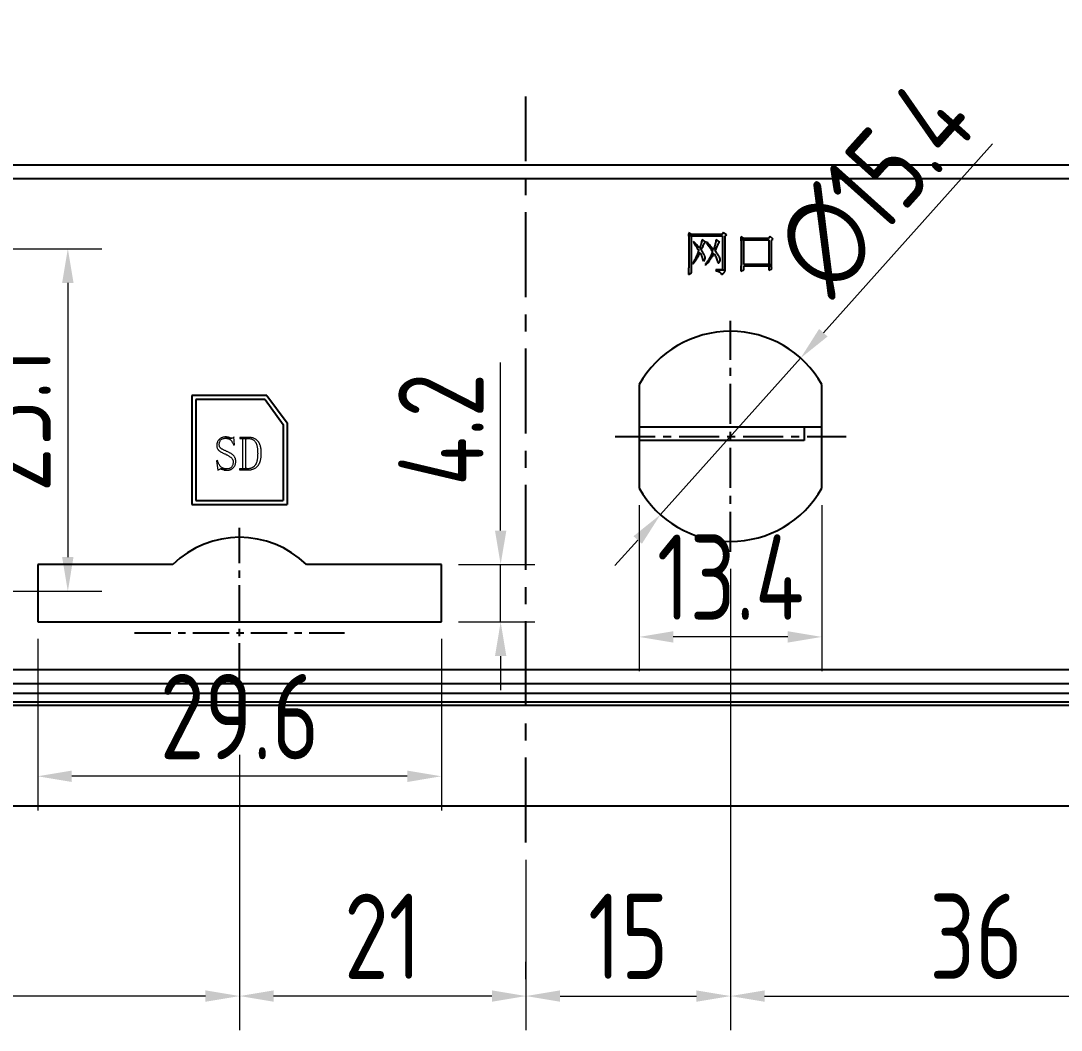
# Model space of a CAD drawing. Header units: millimetres. Extents: x 242 to 1026, y -183 to 372.
# Drawn here: x 576.3 to 652.6, y 21 to 94.9 of the extents above; entities that cross this region are included whole.
import ezdxf

# ---------------------------------------------------------------- set-up
doc = ezdxf.new("R2010")
doc.units = ezdxf.units.MM
doc.header["$LTSCALE"] = 30.734
doc.header["$PDMODE"] = 3
doc.header["$PDSIZE"] = 8
doc.linetypes.add('CENTER', pattern=[0.6, 0.375, -0.075, 0.075, -0.075])
doc.layers.get('0').update_dxf_attribs({"linetype": 'CONTINUOUS'})
doc.layers.get('Defpoints').update_dxf_attribs({"linetype": 'CONTINUOUS'})
doc.layers.add('02___PRT_ALL_AXES', color=7, linetype='CONTINUOUS')
doc.styles.add('China GB1', font='gbenor.shx', dxfattribs={"width": 0.9, "bigfont": 'gbcbig.shx'})
doc.dimstyles.new('A4S2.5', dxfattribs={"dimscale": 2.5, "dimtxt": 2.5, "dimasz": 1, "dimexe": 1, "dimexo": 0.5, "dimgap": 0.5, "dimtad": 1, "dimdec": 1, "dimzin": 9, "dimdsep": 46, "dimtxsty": 'China GB1', "dimcen": 0, "dimclrd": 4, "dimclre": 4, "dimclrt": 2, "dimadec": 3, "dimazin": 2, "dimtfac": 1, "dimtdec": 1, "dimtmove": 0, "dimatfit": 1, "dimfxl": 1, "dimlwd": 9, "dimlwe": 9, "dimarcsym": 0})

# ---------------------------------------------------------------- blocks, each defined once
blk = doc.blocks.new('*D13')
at = {"color": 4, "lineweight": 9, "transparency": 16777216}
for p, q in [((592.361, 41.135), (592.361, 20.969)), ((613.361, 33.463), (613.361, 20.969)), ((610.861, 23.469), (594.861, 23.469))]:
    blk.add_line(p, q, dxfattribs=at)
at = {"color": 4, "transparency": 16777216}
for points in [[(594.861, 23.885), (594.861, 23.052), (592.361, 23.469)], [(610.861, 23.885), (610.861, 23.052), (613.361, 23.469)]]:
    blk.add_solid(points, dxfattribs=at)
at = {"layer": 'Defpoints', "color": 0, "transparency": 16777216}
for p in [(592.361, 42.385), (613.361, 34.713), (592.361, 23.469)]:
    blk.add_point(p, dxfattribs=at)
at = {"color": 2, "transparency": 16777216, "insert": (602.861, 27.844), "char_height": 6.25, "attachment_point": 5, "style": 'China GB1'}
blk.add_mtext('21', dxfattribs=at)
blk = doc.blocks.new('*D14')
at = {"color": 4, "lineweight": 9, "transparency": 16777216}
for p, q in [((551.361, 57.785), (551.361, 20.969)), ((592.361, 41.135), (592.361, 20.969)), ((589.861, 23.469), (553.861, 23.469))]:
    blk.add_line(p, q, dxfattribs=at)
at = {"color": 4, "transparency": 16777216}
for points in [[(553.861, 23.885), (553.861, 23.052), (551.361, 23.469)], [(589.861, 23.885), (589.861, 23.052), (592.361, 23.469)]]:
    blk.add_solid(points, dxfattribs=at)
at = {"layer": 'Defpoints', "color": 0, "transparency": 16777216}
for p in [(551.361, 59.035), (592.361, 42.385), (551.361, 23.469)]:
    blk.add_point(p, dxfattribs=at)
at = {"color": 2, "transparency": 16777216, "insert": (571.861, 27.844), "char_height": 6.25, "attachment_point": 5, "style": 'China GB1'}
blk.add_mtext('41', dxfattribs=at)
blk = doc.blocks.new('*D16')
at = {"color": 4, "lineweight": 9, "transparency": 16777216}
for p, q in [((628.361, 54.765), (628.361, 20.969)), ((613.361, 24.719), (613.361, 25.969)), ((615.861, 23.469), (625.861, 23.469))]:
    blk.add_line(p, q, dxfattribs=at)
at = {"color": 4, "transparency": 16777216}
for points in [[(615.861, 23.885), (615.861, 23.052), (613.361, 23.469)], [(625.861, 23.885), (625.861, 23.052), (628.361, 23.469)]]:
    blk.add_solid(points, dxfattribs=at)
at = {"layer": 'Defpoints', "color": 0, "transparency": 16777216}
for p in [(628.361, 56.015), (613.361, 23.469), (628.361, 23.469)]:
    blk.add_point(p, dxfattribs=at)
at = {"color": 2, "transparency": 16777216, "insert": (620.861, 27.844), "char_height": 6.25, "attachment_point": 5, "style": 'China GB1'}
blk.add_mtext('15', dxfattribs=at)
blk = doc.blocks.new('*D17')
at = {"color": 4, "lineweight": 9, "transparency": 16777216}
for p, q in [((628.361, 54.765), (628.361, 20.969)), ((664.361, 49.735), (664.361, 20.969)), ((630.861, 23.469), (661.861, 23.469))]:
    blk.add_line(p, q, dxfattribs=at)
at = {"color": 4, "transparency": 16777216}
for points in [[(630.861, 23.885), (630.861, 23.052), (628.361, 23.469)], [(661.861, 23.885), (661.861, 23.052), (664.361, 23.469)]]:
    blk.add_solid(points, dxfattribs=at)
at = {"layer": 'Defpoints', "color": 0, "transparency": 16777216}
for p in [(628.361, 56.015), (664.361, 50.985), (664.361, 23.469)]:
    blk.add_point(p, dxfattribs=at)
at = {"color": 2, "transparency": 16777216, "insert": (646.361, 27.844), "char_height": 6.25, "attachment_point": 5, "style": 'China GB1'}
blk.add_mtext('36', dxfattribs=at)
blk = doc.blocks.new('*D23')
at = {"color": 4, "lineweight": 9, "transparency": 16777216}
for p, q in [((635.168, 72.081), (647.578, 85.927)), ((623.222, 58.751), (633.5, 70.219)), ((621.553, 56.889), (619.885, 55.027))]:
    blk.add_line(p, q, dxfattribs=at)
at = {"color": 4, "transparency": 16777216}
for points in [[(634.858, 72.359), (635.479, 71.803), (633.5, 70.219)], [(621.243, 57.167), (621.864, 56.611), (623.222, 58.751)]]:
    blk.add_solid(points, dxfattribs=at)
at = {"layer": 'Defpoints', "color": 0, "transparency": 16777216}
for p in [(633.5, 70.219), (623.222, 58.751)]:
    blk.add_point(p, dxfattribs=at)
at = {"color": 2, "transparency": 16777216, "insert": (638.949, 82.855), "char_height": 6.25, "attachment_point": 5, "rotation": 48.13298, "style": 'China GB1'}
blk.add_mtext('∅15.4', dxfattribs=at)
blk = doc.blocks.new('*D24')
at = {"color": 4, "lineweight": 9, "transparency": 16777216}
for p, q in [((621.661, 59.44), (621.661, 47.288)), ((635.061, 59.44), (635.061, 47.288)), ((632.561, 49.788), (624.161, 49.788))]:
    blk.add_line(p, q, dxfattribs=at)
at = {"color": 4, "transparency": 16777216}
for points in [[(624.161, 50.205), (624.161, 49.372), (621.661, 49.788)], [(632.561, 50.205), (632.561, 49.372), (635.061, 49.788)]]:
    blk.add_solid(points, dxfattribs=at)
at = {"layer": 'Defpoints', "color": 0, "transparency": 16777216}
for p in [(621.661, 60.69), (635.061, 60.69), (621.661, 49.788)]:
    blk.add_point(p, dxfattribs=at)
at = {"color": 2, "transparency": 16777216, "insert": (628.361, 54.163), "char_height": 6.25, "attachment_point": 5, "style": 'China GB1'}
blk.add_mtext('13.4', dxfattribs=at)
blk = doc.blocks.new('*D25')
at = {"color": 4, "lineweight": 9, "transparency": 16777216}
for p, q in [((611.505, 57.585), (611.505, 69.898)), ((608.411, 55.085), (614.005, 55.085)), ((611.505, 50.885), (611.505, 55.085)), ((608.411, 50.885), (614.005, 50.885)), ((611.505, 48.385), (611.505, 45.885))]:
    blk.add_line(p, q, dxfattribs=at)
at = {"color": 4, "transparency": 16777216}
for points in [[(611.089, 57.585), (611.922, 57.585), (611.505, 55.085)], [(611.089, 48.385), (611.922, 48.385), (611.505, 50.885)]]:
    blk.add_solid(points, dxfattribs=at)
at = {"layer": 'Defpoints', "color": 0, "transparency": 16777216}
for p in [(607.161, 55.085), (611.505, 55.085), (607.161, 50.885)]:
    blk.add_point(p, dxfattribs=at)
at = {"color": 2, "transparency": 16777216, "insert": (607.13, 64.991), "char_height": 6.25, "attachment_point": 5, "rotation": 90, "style": 'China GB1'}
blk.add_mtext('4.2', dxfattribs=at)
blk = doc.blocks.new('*D26')
at = {"color": 4, "lineweight": 9, "transparency": 16777216}
for p, q in [((577.561, 49.635), (577.561, 37.074)), ((607.161, 49.635), (607.161, 37.074)), ((604.661, 39.574), (580.061, 39.574))]:
    blk.add_line(p, q, dxfattribs=at)
at = {"color": 4, "transparency": 16777216}
for points in [[(580.061, 39.991), (580.061, 39.157), (577.561, 39.574)], [(604.661, 39.991), (604.661, 39.157), (607.161, 39.574)]]:
    blk.add_solid(points, dxfattribs=at)
at = {"layer": 'Defpoints', "color": 0, "transparency": 16777216}
for p in [(577.561, 50.885), (607.161, 50.885), (577.561, 39.574)]:
    blk.add_point(p, dxfattribs=at)
at = {"color": 2, "transparency": 16777216, "insert": (592.361, 43.949), "char_height": 6.25, "attachment_point": 5, "style": 'China GB1'}
blk.add_mtext('29.6', dxfattribs=at)
blk = doc.blocks.new('*D28')
at = {"color": 4, "lineweight": 9, "transparency": 16777216}
for p, q in [((564.811, 78.235), (582.268, 78.235)), ((579.768, 75.735), (579.768, 55.635)), ((563.962, 53.135), (582.268, 53.135))]:
    blk.add_line(p, q, dxfattribs=at)
at = {"color": 4, "transparency": 16777216}
for points in [[(579.351, 75.735), (580.184, 75.735), (579.768, 78.235)], [(579.351, 55.635), (580.184, 55.635), (579.768, 53.135)]]:
    blk.add_solid(points, dxfattribs=at)
at = {"layer": 'Defpoints', "color": 0, "transparency": 16777216}
for p in [(563.561, 78.235), (562.712, 53.135), (579.768, 53.135)]:
    blk.add_point(p, dxfattribs=at)
at = {"color": 2, "transparency": 16777216, "insert": (575.393, 65.685), "char_height": 6.25, "attachment_point": 5, "rotation": 90, "style": 'China GB1'}
blk.add_mtext('25.1', dxfattribs=at)

msp = doc.modelspace()

# ---------------------------------------------------------------- linework, layer by layer
at = {"color": 1, "linetype": 'CENTER', "ltscale": 0.541744}
msp.add_line((613.361, 34.713), (613.361, 89.401), dxfattribs=at)
at = {"color": 7, "linetype": 'Continuous'}
for p, q in [((493.368, 84.385), (733.354, 84.385)), ((493.368, 83.385), (733.354, 83.385)), ((625.493, 79.268), (625.283, 79.407)), ((627.851, 79.421), (627.753, 79.268)), ((628.088, 79.254), (627.851, 79.421)), ((625.286, 79.332), (625.287, 79.31)), ((625.287, 79.31), (625.288, 79.287)), ((625.288, 79.287), (625.288, 79.262)), ((625.288, 79.262), (625.493, 79.268)), ((625.288, 79.262), (625.289, 79.236)), ((625.289, 79.236), (625.29, 79.208)), ((625.29, 79.208), (625.292, 79.047)), ((625.29, 79.208), (627.781, 79.184)), ((625.292, 79.047), (625.293, 79.01)), ((625.293, 79.01), (625.294, 78.932)), ((625.294, 78.932), (625.294, 78.848)), ((625.294, 78.848), (625.295, 78.803)), ((625.295, 78.803), (625.297, 78.506)), ((627.753, 79.268), (625.493, 79.268)), ((625.493, 76.461), (625.493, 79.184)), ((625.493, 79.184), (627.781, 79.184)), ((625.674, 78.737), (625.632, 78.709)), ((625.632, 78.709), (625.651, 78.684)), ((625.651, 78.684), (625.676, 78.651)), ((625.705, 78.706), (625.674, 78.737)), ((625.676, 78.651), (625.7, 78.618)), ((625.7, 78.618), (625.724, 78.584)), ((625.764, 78.645), (625.705, 78.706)), ((625.724, 78.584), (625.771, 78.517)), ((625.822, 78.585), (625.764, 78.645)), ((625.85, 78.555), (625.822, 78.585)), ((626.204, 78.607), (626.181, 78.53)), ((626.214, 78.647), (626.204, 78.607)), ((626.225, 78.687), (626.214, 78.647)), ((626.235, 78.728), (626.225, 78.687)), ((626.254, 78.81), (626.235, 78.728)), ((626.263, 78.852), (626.254, 78.81)), ((626.272, 78.895), (626.263, 78.852)), ((626.539, 78.723), (626.274, 78.905)), ((626.402, 78.552), (626.442, 78.639)), ((626.442, 78.639), (626.539, 78.723)), ((626.637, 78.709), (626.595, 78.681)), ((626.595, 78.681), (626.61, 78.661)), ((626.61, 78.661), (626.633, 78.631)), ((626.633, 78.631), (626.678, 78.57)), ((626.699, 78.643), (626.637, 78.709)), ((626.759, 78.579), (626.699, 78.643)), ((626.817, 78.516), (626.759, 78.579)), ((627.247, 78.606), (627.237, 78.567)), ((627.256, 78.645), (627.247, 78.606)), ((627.265, 78.684), (627.256, 78.645)), ((627.274, 78.723), (627.265, 78.684)), ((627.282, 78.762), (627.274, 78.723)), ((627.289, 78.8), (627.282, 78.762)), ((627.296, 78.839), (627.289, 78.8)), ((627.303, 78.878), (627.296, 78.839)), ((627.307, 78.905), (627.303, 78.878)), ((627.572, 78.723), (627.307, 78.905)), ((627.444, 78.539), (627.467, 78.582)), ((627.467, 78.582), (627.489, 78.621)), ((627.489, 78.621), (627.511, 78.654)), ((627.511, 78.654), (627.532, 78.682)), ((627.532, 78.682), (627.552, 78.705)), ((627.552, 78.705), (627.572, 78.723)), ((627.781, 79.184), (627.781, 76.866)), ((627.977, 79.156), (628.088, 79.254)), ((627.977, 76.712), (627.977, 79.156)), ((629.345, 78.974), (629.121, 79.114)), ((629.122, 79.097), (629.123, 79.072)), ((629.123, 79.072), (629.126, 78.961)), ((629.126, 78.961), (629.345, 78.974)), ((629.126, 78.961), (629.128, 78.899)), ((629.128, 78.899), (629.129, 78.832)), ((629.128, 78.899), (631.173, 78.891)), ((629.129, 78.832), (629.13, 78.797)), ((629.13, 78.797), (629.132, 78.604)), ((629.132, 78.604), (629.133, 78.562)), ((629.331, 77.075), (629.331, 78.891)), ((629.331, 78.891), (631.173, 78.891)), ((631.145, 78.974), (629.345, 78.974)), ((631.257, 79.128), (631.145, 78.974)), ((631.173, 78.891), (631.173, 77.075)), ((631.48, 78.933), (631.257, 79.128)), ((631.368, 78.849), (631.48, 78.933)), ((631.368, 77.381), (631.368, 78.849)), ((625.297, 78.506), (625.297, 78.451)), ((625.297, 78.451), (625.297, 78.394)), ((625.297, 78.394), (625.297, 78.337)), ((625.297, 78.337), (625.297, 78.277)), ((625.297, 78.277), (625.297, 78.025)), ((625.297, 78.025), (625.297, 77.999)), ((625.297, 77.999), (625.297, 77.737)), ((625.771, 78.517), (625.817, 78.45)), ((625.817, 78.45), (625.839, 78.416)), ((625.839, 78.416), (625.861, 78.382)), ((625.878, 78.524), (625.85, 78.555)), ((625.861, 78.382), (625.882, 78.349)), ((625.905, 78.495), (625.878, 78.524)), ((625.882, 78.349), (625.903, 78.315)), ((625.916, 77.822), (625.9, 77.783)), ((625.903, 78.315), (625.924, 78.28)), ((625.932, 78.465), (625.905, 78.495)), ((625.931, 77.862), (625.916, 77.822)), ((625.924, 78.28), (625.965, 78.212)), ((625.963, 77.944), (625.931, 77.862)), ((625.958, 78.435), (625.932, 78.465)), ((625.984, 78.406), (625.958, 78.435)), ((625.978, 77.985), (625.963, 77.944)), ((625.963, 77.944), (626.135, 77.941)), ((625.965, 78.212), (625.985, 78.178)), ((626.023, 78.109), (625.978, 77.985)), ((626.009, 78.376), (625.984, 78.406)), ((625.985, 78.178), (626.023, 78.109)), ((626.059, 78.318), (626.009, 78.376)), ((626.083, 78.289), (626.059, 78.318)), ((626.061, 77.793), (626.08, 77.829)), ((626.08, 77.829), (626.099, 77.866)), ((626.106, 78.311), (626.093, 78.276)), ((626.093, 78.276), (626.261, 78.252)), ((626.099, 77.866), (626.117, 77.904)), ((626.12, 78.346), (626.106, 78.311)), ((626.117, 77.904), (626.135, 77.941)), ((626.132, 78.382), (626.12, 78.346)), ((626.145, 78.418), (626.132, 78.382)), ((626.135, 77.941), (626.145, 77.921)), ((626.158, 78.455), (626.145, 78.418)), ((626.145, 77.921), (626.163, 77.885)), ((626.17, 78.492), (626.158, 78.455)), ((626.163, 77.885), (626.181, 77.848)), ((626.181, 78.53), (626.17, 78.492)), ((626.181, 77.848), (626.198, 77.811)), ((626.204, 78.137), (626.23, 78.188)), ((626.268, 78.045), (626.204, 78.137)), ((626.23, 78.188), (626.245, 78.22)), ((626.245, 78.22), (626.261, 78.252)), ((626.261, 78.252), (626.31, 78.356)), ((626.323, 77.963), (626.268, 78.045)), ((626.31, 78.356), (626.346, 78.431)), ((626.348, 77.926), (626.323, 77.963)), ((626.346, 78.431), (626.364, 78.47)), ((626.37, 77.891), (626.348, 77.926)), ((626.364, 78.47), (626.383, 78.511)), ((626.39, 77.859), (626.37, 77.891)), ((626.383, 78.511), (626.402, 78.552)), ((626.408, 77.829), (626.39, 77.859)), ((626.424, 77.802), (626.408, 77.829)), ((626.678, 78.57), (626.724, 78.507)), ((626.724, 78.507), (626.747, 78.475)), ((626.747, 78.475), (626.792, 78.409)), ((626.792, 78.409), (626.837, 78.343)), ((626.873, 78.454), (626.817, 78.516)), ((626.837, 78.343), (626.883, 78.275)), ((626.927, 78.394), (626.873, 78.454)), ((626.883, 78.275), (626.928, 78.205)), ((626.953, 78.365), (626.927, 78.394)), ((626.928, 78.205), (626.951, 78.17)), ((626.967, 77.842), (626.933, 77.768)), ((626.951, 78.17), (627.111, 78.179)), ((626.951, 78.17), (626.996, 78.098)), ((627.003, 78.307), (626.953, 78.365)), ((626.983, 77.879), (626.967, 77.842)), ((626.999, 77.917), (626.983, 77.879)), ((626.983, 77.879), (627.153, 77.871)), ((626.996, 78.098), (627.019, 78.062)), ((627.014, 77.955), (626.999, 77.917)), ((627.051, 78.251), (627.003, 78.307)), ((627.042, 78.025), (627.014, 77.955)), ((627.019, 78.062), (627.042, 78.025)), ((627.098, 78.196), (627.051, 78.251)), ((627.111, 78.179), (627.098, 78.196)), ((627.11, 77.792), (627.131, 77.831)), ((627.141, 78.256), (627.111, 78.179)), ((627.131, 77.831), (627.153, 77.871)), ((627.154, 78.295), (627.141, 78.256)), ((627.168, 78.334), (627.154, 78.295)), ((627.162, 77.857), (627.184, 77.82)), ((627.18, 78.373), (627.168, 78.334)), ((627.193, 78.412), (627.18, 78.373)), ((627.184, 77.82), (627.205, 77.782)), ((627.204, 78.451), (627.193, 78.412)), ((627.216, 78.489), (627.204, 78.451)), ((627.227, 78.528), (627.216, 78.489)), ((627.237, 78.567), (627.227, 78.528)), ((627.237, 78.053), (627.28, 78.158)), ((627.274, 78.008), (627.237, 78.053)), ((627.341, 77.924), (627.274, 78.008)), ((627.28, 78.158), (627.297, 78.197)), ((627.297, 78.197), (627.312, 78.235)), ((627.312, 78.235), (627.328, 78.273)), ((627.328, 78.273), (627.359, 78.346)), ((627.4, 77.848), (627.341, 77.924)), ((627.359, 78.346), (627.404, 78.452)), ((627.426, 77.814), (627.4, 77.848)), ((627.404, 78.452), (627.419, 78.486)), ((627.421, 78.491), (627.444, 78.539)), ((629.133, 78.562), (629.133, 78.519)), ((629.133, 78.519), (629.134, 78.429)), ((629.134, 78.429), (629.135, 78.237)), ((629.135, 78.237), (629.135, 78.185)), ((629.135, 78.185), (629.135, 78.133)), ((629.135, 78.133), (629.135, 78.08)), ((629.135, 78.08), (629.135, 77.769)), ((625.294, 77.051), (625.293, 77.011)), ((625.296, 77.444), (625.294, 77.051)), ((625.297, 77.539), (625.296, 77.491)), ((625.296, 77.491), (625.296, 77.444)), ((625.297, 77.737), (625.297, 77.686)), ((625.297, 77.686), (625.297, 77.636)), ((625.297, 77.636), (625.297, 77.587)), ((625.297, 77.587), (625.297, 77.539)), ((625.609, 77.189), (625.59, 77.159)), ((625.59, 77.159), (625.632, 77.131)), ((625.627, 77.22), (625.609, 77.189)), ((625.645, 77.252), (625.627, 77.22)), ((625.632, 77.131), (625.65, 77.153)), ((625.68, 77.316), (625.645, 77.252)), ((625.65, 77.153), (625.674, 77.184)), ((625.674, 77.184), (625.698, 77.215)), ((625.698, 77.349), (625.68, 77.316)), ((625.733, 77.416), (625.698, 77.349)), ((625.698, 77.215), (625.722, 77.247)), ((625.722, 77.247), (625.745, 77.278)), ((625.75, 77.451), (625.733, 77.416)), ((625.745, 77.278), (625.768, 77.311)), ((625.767, 77.486), (625.75, 77.451)), ((625.784, 77.521), (625.767, 77.486)), ((625.768, 77.311), (625.791, 77.343)), ((625.818, 77.593), (625.784, 77.521)), ((625.791, 77.343), (625.814, 77.376)), ((625.814, 77.376), (625.836, 77.409)), ((625.834, 77.63), (625.818, 77.593)), ((625.851, 77.668), (625.834, 77.63)), ((625.836, 77.409), (625.858, 77.442)), ((625.867, 77.706), (625.851, 77.668)), ((625.858, 77.442), (625.88, 77.476)), ((625.883, 77.744), (625.867, 77.706)), ((625.88, 77.476), (625.901, 77.51)), ((625.9, 77.783), (625.883, 77.744)), ((625.901, 77.51), (625.922, 77.544)), ((625.922, 77.544), (625.943, 77.579)), ((625.943, 77.579), (625.964, 77.614)), ((625.964, 77.614), (625.984, 77.649)), ((625.984, 77.649), (626.004, 77.684)), ((626.004, 77.684), (626.023, 77.72)), ((626.023, 77.72), (626.043, 77.756)), ((626.043, 77.756), (626.061, 77.793)), ((626.198, 77.811), (626.214, 77.774)), ((626.214, 77.774), (626.229, 77.737)), ((626.229, 77.737), (626.243, 77.699)), ((626.243, 77.699), (626.257, 77.661)), ((626.257, 77.661), (626.269, 77.623)), ((626.269, 77.623), (626.281, 77.585)), ((626.281, 77.585), (626.292, 77.547)), ((626.292, 77.547), (626.302, 77.508)), ((626.302, 77.508), (626.308, 77.471)), ((626.308, 77.471), (626.32, 77.419)), ((626.32, 77.419), (626.334, 77.379)), ((626.334, 77.379), (626.349, 77.35)), ((626.349, 77.35), (626.367, 77.332)), ((626.403, 77.335), (626.442, 77.368)), ((626.438, 77.778), (626.424, 77.802)), ((626.45, 77.756), (626.438, 77.778)), ((626.447, 77.372), (626.464, 77.394)), ((626.473, 77.707), (626.456, 77.746)), ((626.464, 77.394), (626.478, 77.426)), ((626.486, 77.668), (626.473, 77.707)), ((626.478, 77.426), (626.489, 77.469)), ((626.495, 77.63), (626.486, 77.668)), ((626.489, 77.469), (626.497, 77.522)), ((626.499, 77.591), (626.495, 77.63)), ((626.497, 77.522), (626.5, 77.553)), ((626.5, 77.553), (626.499, 77.591)), ((626.536, 77.12), (626.511, 77.089)), ((626.511, 77.089), (626.539, 77.047)), ((626.561, 77.152), (626.536, 77.12)), ((626.539, 77.047), (626.557, 77.063)), ((626.557, 77.063), (626.583, 77.088)), ((626.585, 77.184), (626.561, 77.152)), ((626.583, 77.088), (626.608, 77.114)), ((626.608, 77.216), (626.585, 77.184)), ((626.631, 77.249), (626.608, 77.216)), ((626.608, 77.114), (626.634, 77.139)), ((626.654, 77.281), (626.631, 77.249)), ((626.634, 77.139), (626.659, 77.166)), ((626.677, 77.315), (626.654, 77.281)), ((626.659, 77.166), (626.684, 77.193)), ((626.699, 77.348), (626.677, 77.315)), ((626.684, 77.193), (626.71, 77.221)), ((626.72, 77.381), (626.699, 77.348)), ((626.71, 77.221), (626.734, 77.25)), ((626.742, 77.415), (626.72, 77.381)), ((626.734, 77.25), (626.759, 77.279)), ((626.763, 77.449), (626.742, 77.415)), ((626.759, 77.279), (626.784, 77.308)), ((626.803, 77.518), (626.763, 77.449)), ((626.784, 77.308), (626.808, 77.339)), ((626.823, 77.553), (626.803, 77.518)), ((626.808, 77.339), (626.832, 77.37)), ((626.842, 77.588), (626.823, 77.553)), ((626.832, 77.37), (626.856, 77.402)), ((626.861, 77.624), (626.842, 77.588)), ((626.856, 77.402), (626.88, 77.434)), ((626.88, 77.659), (626.861, 77.624)), ((626.898, 77.695), (626.88, 77.659)), ((626.88, 77.434), (626.904, 77.467)), ((626.916, 77.731), (626.898, 77.695)), ((626.904, 77.467), (626.927, 77.501)), ((626.933, 77.768), (626.916, 77.731)), ((626.927, 77.501), (626.951, 77.535)), ((626.951, 77.535), (626.974, 77.569)), ((626.974, 77.569), (626.997, 77.605)), ((626.997, 77.605), (627.02, 77.641)), ((627.02, 77.641), (627.043, 77.678)), ((627.043, 77.678), (627.087, 77.753)), ((627.087, 77.753), (627.11, 77.792)), ((627.205, 77.782), (627.225, 77.745)), ((627.225, 77.745), (627.245, 77.708)), ((627.245, 77.708), (627.263, 77.671)), ((627.263, 77.671), (627.281, 77.635)), ((627.281, 77.635), (627.297, 77.598)), ((627.297, 77.598), (627.313, 77.562)), ((627.313, 77.562), (627.327, 77.526)), ((627.327, 77.526), (627.341, 77.49)), ((627.341, 77.49), (627.354, 77.454)), ((627.354, 77.454), (627.366, 77.418)), ((627.366, 77.418), (627.377, 77.383)), ((627.379, 77.374), (627.397, 77.317)), ((627.397, 77.317), (627.415, 77.27)), ((627.415, 77.27), (627.434, 77.234)), ((627.45, 77.781), (627.426, 77.814)), ((627.434, 77.234), (627.452, 77.208)), ((627.473, 77.75), (627.45, 77.781)), ((627.452, 77.208), (627.47, 77.192)), ((627.493, 77.721), (627.473, 77.75)), ((627.489, 77.187), (627.51, 77.201)), ((627.512, 77.695), (627.493, 77.721)), ((627.51, 77.201), (627.544, 77.243)), ((627.528, 77.67), (627.512, 77.695)), ((627.542, 77.648), (627.528, 77.67)), ((627.554, 77.627), (627.542, 77.648)), ((627.544, 77.243), (627.561, 77.264)), ((627.575, 77.575), (627.558, 77.62)), ((627.561, 77.264), (627.578, 77.296)), ((627.587, 77.533), (627.575, 77.575)), ((627.578, 77.296), (627.591, 77.335)), ((627.596, 77.493), (627.587, 77.533)), ((627.591, 77.335), (627.6, 77.383)), ((627.601, 77.455), (627.596, 77.493)), ((627.6, 77.386), (627.603, 77.419)), ((627.603, 77.419), (627.601, 77.455)), ((629.131, 77.099), (629.128, 76.875)), ((629.132, 77.179), (629.131, 77.139)), ((629.131, 77.139), (629.131, 77.099)), ((629.133, 77.262), (629.132, 77.22)), ((629.132, 77.22), (629.132, 77.179)), ((629.135, 77.622), (629.133, 77.262)), ((629.135, 77.769), (629.135, 77.719)), ((629.135, 77.719), (629.135, 77.622)), ((631.173, 77.075), (629.331, 77.075)), ((629.331, 77.075), (631.372, 77.071)), ((631.369, 77.287), (631.368, 77.381)), ((631.371, 77.112), (631.369, 77.287)), ((631.373, 77.032), (631.371, 77.112)), ((625.283, 76.349), (625.493, 76.461)), ((625.284, 76.376), (625.283, 76.349)), ((625.285, 76.431), (625.284, 76.403)), ((625.284, 76.403), (625.284, 76.376)), ((625.291, 76.784), (625.285, 76.431)), ((625.292, 76.857), (625.291, 76.82)), ((625.291, 76.82), (625.291, 76.784)), ((625.293, 76.932), (625.292, 76.894)), ((625.292, 76.894), (625.292, 76.857)), ((625.293, 77.011), (625.293, 76.932)), ((627.293, 76.684), (627.293, 76.628)), ((627.352, 76.682), (627.293, 76.684)), ((627.293, 76.628), (627.324, 76.621)), ((627.324, 76.621), (627.375, 76.607)), ((627.407, 76.68), (627.352, 76.682)), ((627.375, 76.607), (627.423, 76.593)), ((627.504, 76.677), (627.407, 76.68)), ((627.423, 76.593), (627.466, 76.577)), ((627.466, 76.577), (627.506, 76.559)), ((627.547, 76.677), (627.504, 76.677)), ((627.506, 76.559), (627.541, 76.541)), ((627.541, 76.541), (627.573, 76.521)), ((627.585, 76.677), (627.547, 76.677)), ((627.547, 76.677), (627.977, 76.677)), ((627.573, 76.521), (627.6, 76.5)), ((627.619, 76.678), (627.585, 76.677)), ((627.6, 76.5), (627.624, 76.478)), ((627.649, 76.68), (627.619, 76.678)), ((627.624, 76.478), (627.644, 76.455)), ((627.644, 76.455), (627.66, 76.43)), ((627.675, 76.682), (627.649, 76.68)), ((627.66, 76.43), (627.672, 76.404)), ((627.672, 76.404), (627.68, 76.377)), ((627.697, 76.684), (627.675, 76.682)), ((627.68, 76.377), (627.684, 76.349)), ((627.695, 76.354), (627.739, 76.374)), ((627.726, 76.689), (627.698, 76.684)), ((627.749, 76.703), (627.726, 76.689)), ((627.739, 76.374), (627.779, 76.395)), ((627.766, 76.726), (627.749, 76.703)), ((627.777, 76.758), (627.766, 76.726)), ((627.782, 76.8), (627.777, 76.758)), ((627.779, 76.395), (627.815, 76.417)), ((627.782, 76.851), (627.782, 76.8)), ((627.815, 76.417), (627.848, 76.441)), ((627.848, 76.441), (627.877, 76.466)), ((627.877, 76.466), (627.902, 76.492)), ((627.902, 76.492), (627.924, 76.52)), ((627.924, 76.52), (627.942, 76.549)), ((627.942, 76.549), (627.956, 76.579)), ((627.956, 76.579), (627.967, 76.61)), ((627.967, 76.61), (627.974, 76.643)), ((627.974, 76.643), (627.977, 76.677)), ((627.977, 76.677), (627.977, 76.712)), ((629.125, 76.74), (629.121, 76.586)), ((629.121, 76.586), (629.331, 76.684)), ((629.126, 76.773), (629.125, 76.74)), ((629.127, 76.806), (629.126, 76.773)), ((629.128, 76.875), (629.127, 76.84)), ((629.127, 76.84), (629.127, 76.806)), ((629.331, 76.684), (629.331, 76.992)), ((629.331, 76.992), (631.173, 76.992)), ((631.173, 76.992), (631.374, 76.993)), ((631.173, 76.992), (631.173, 76.67)), ((631.173, 76.67), (631.382, 76.768)), ((631.377, 76.885), (631.373, 77.032)), ((631.378, 76.851), (631.377, 76.885)), ((631.38, 76.819), (631.378, 76.851)), ((631.381, 76.787), (631.38, 76.819)), ((621.661, 68.28), (621.661, 60.69)), ((635.061, 60.69), (635.061, 68.28)), ((588.861, 67.485), (588.861, 59.485)), ((594.361, 67.485), (588.861, 67.485)), ((589.161, 67.185), (589.161, 59.785)), ((594.237, 67.185), (589.161, 67.185)), ((594.237, 67.185), (595.561, 65.361)), ((594.361, 67.485), (595.861, 65.485)), ((595.561, 65.361), (595.561, 59.785)), ((595.861, 65.485), (595.861, 59.485)), ((621.661, 65.185), (635.061, 65.185)), ((633.771, 65.185), (633.771, 64.185)), ((633.771, 64.185), (621.661, 64.185)), ((589.161, 59.785), (595.561, 59.785)), ((588.861, 59.485), (595.861, 59.485)), ((749.906, 47.385), (476.816, 47.385)), ((476.28, 46.385), (750.442, 46.385)), ((742.773, 45.012), (483.948, 45.012)), ((742.751, 45.644), (483.97, 45.644)), ((742.778, 44.753), (483.944, 44.753)), ((751.611, 37.385), (475.111, 37.385))]:
    msp.add_line(p, q, dxfattribs=at)
at = {"color": 1, "linetype": 'CENTER', "ltscale": 0.254545}
for p, q in [((628.361, 56.015), (628.361, 72.955)), ((619.891, 64.485), (636.831, 64.485))]:
    msp.add_line(p, q, dxfattribs=at)
at = {"lineweight": 0}
for p, q in [((590.755, 64.103), (590.737, 64.068)), ((590.776, 64.138), (590.755, 64.103)), ((590.799, 64.173), (590.776, 64.138)), ((590.825, 64.207), (590.799, 64.173)), ((590.854, 64.241), (590.825, 64.207)), ((590.87, 64.259), (590.854, 64.241)), ((590.895, 64.284), (590.87, 64.259)), ((590.922, 64.308), (590.895, 64.284)), ((590.897, 64.056), (590.911, 64.093)), ((590.911, 64.093), (590.927, 64.13)), ((590.95, 64.33), (590.922, 64.308)), ((590.927, 64.13), (590.946, 64.167)), ((590.946, 64.167), (590.967, 64.203)), ((590.981, 64.35), (590.95, 64.33)), ((590.967, 64.203), (590.975, 64.213)), ((590.975, 64.213), (590.997, 64.238)), ((591.013, 64.367), (590.981, 64.35)), ((590.997, 64.238), (591.021, 64.26)), ((591.046, 64.383), (591.013, 64.367)), ((591.021, 64.26), (591.049, 64.279)), ((591.081, 64.397), (591.046, 64.383)), ((591.049, 64.279), (591.08, 64.296)), ((591.08, 64.296), (591.114, 64.31)), ((591.118, 64.409), (591.081, 64.397)), ((591.114, 64.31), (591.151, 64.322)), ((591.157, 64.419), (591.118, 64.409)), ((591.151, 64.322), (591.191, 64.331)), ((591.197, 64.427), (591.157, 64.419)), ((591.191, 64.331), (591.234, 64.337)), ((591.238, 64.433), (591.197, 64.427)), ((591.234, 64.337), (591.281, 64.341)), ((591.282, 64.438), (591.238, 64.433)), ((591.281, 64.341), (591.33, 64.343)), ((591.327, 64.44), (591.282, 64.438)), ((591.358, 64.44), (591.327, 64.44)), ((591.805, 64.343), (591.33, 64.343)), ((591.33, 64.343), (591.342, 64.342)), ((591.33, 64.343), (591.805, 64.343)), ((591.342, 64.342), (591.386, 64.341)), ((591.399, 64.439), (591.358, 64.44)), ((591.386, 64.341), (591.428, 64.337)), ((591.44, 64.437), (591.399, 64.439)), ((591.428, 64.337), (591.469, 64.33)), ((591.48, 64.432), (591.44, 64.437)), ((591.469, 64.33), (591.508, 64.322)), ((591.52, 64.425), (591.48, 64.432)), ((591.508, 64.322), (591.545, 64.311)), ((591.558, 64.417), (591.52, 64.425)), ((591.545, 64.311), (591.581, 64.298)), ((591.597, 64.407), (591.558, 64.417)), ((591.581, 64.298), (591.616, 64.283)), ((591.623, 64.398), (591.597, 64.407)), ((591.616, 64.283), (591.648, 64.265)), ((591.673, 64.377), (591.623, 64.398)), ((591.648, 64.265), (591.679, 64.245)), ((591.717, 64.361), (591.673, 64.377)), ((591.679, 64.245), (591.699, 64.225)), ((591.699, 64.225), (591.721, 64.203)), ((591.754, 64.35), (591.717, 64.361)), ((591.721, 64.203), (591.741, 64.178)), ((591.741, 64.178), (591.762, 64.151)), ((591.785, 64.344), (591.754, 64.35)), ((591.762, 64.151), (591.783, 64.121)), ((591.783, 64.121), (591.804, 64.088)), ((591.805, 64.343), (591.785, 64.344)), ((591.804, 64.088), (591.825, 64.053)), ((591.842, 64.348), (591.805, 64.343)), ((591.879, 64.364), (591.842, 64.348)), ((591.888, 64.37), (591.879, 64.364)), ((591.913, 64.391), (591.888, 64.37)), ((591.937, 64.427), (591.913, 64.391)), ((591.944, 64.44), (591.937, 64.427)), ((592, 63.868), (591.944, 64.44)), ((593.005, 64.412), (592.377, 64.412)), ((592.377, 64.412), (592.377, 64.328)), ((592.377, 64.328), (592.461, 64.328)), ((592.461, 64.328), (592.492, 64.327)), ((593.005, 64.328), (592.461, 64.328)), ((592.461, 64.328), (593.005, 64.328)), ((592.492, 64.327), (592.531, 64.318)), ((592.531, 64.318), (592.558, 64.301)), ((592.558, 64.301), (592.565, 64.293)), ((592.565, 64.293), (592.581, 64.26)), ((592.581, 64.26), (592.586, 64.217)), ((592.586, 64.217), (592.586, 62.22)), ((592.809, 64.217), (592.814, 64.246)), ((592.809, 62.22), (592.809, 64.217)), ((592.814, 64.246), (592.832, 64.277)), ((592.832, 64.277), (592.865, 64.301)), ((592.865, 64.301), (592.881, 64.309)), ((592.881, 64.309), (592.914, 64.32)), ((592.914, 64.32), (592.955, 64.326)), ((592.955, 64.326), (593.005, 64.328)), ((593.048, 64.412), (593.005, 64.412)), ((593.005, 64.328), (593.04, 64.328)), ((593.04, 64.328), (593.081, 64.325)), ((593.091, 64.41), (593.048, 64.412)), ((593.081, 64.325), (593.122, 64.32)), ((593.133, 64.406), (593.091, 64.41)), ((593.122, 64.32), (593.161, 64.313)), ((593.174, 64.401), (593.133, 64.406)), ((593.161, 64.313), (593.199, 64.303)), ((593.214, 64.394), (593.174, 64.401)), ((593.199, 64.303), (593.235, 64.292)), ((593.253, 64.386), (593.214, 64.394)), ((593.235, 64.292), (593.271, 64.278)), ((593.291, 64.377), (593.253, 64.386)), ((593.271, 64.278), (593.305, 64.263)), ((593.329, 64.366), (593.291, 64.377)), ((593.305, 64.263), (593.337, 64.245)), ((593.365, 64.354), (593.329, 64.366)), ((593.337, 64.245), (593.369, 64.224)), ((593.401, 64.34), (593.365, 64.354)), ((593.369, 64.224), (593.399, 64.202)), ((593.399, 64.202), (593.428, 64.178)), ((593.436, 64.325), (593.401, 64.34)), ((593.428, 64.178), (593.456, 64.151)), ((593.47, 64.309), (593.436, 64.325)), ((593.456, 64.151), (593.482, 64.122)), ((593.503, 64.291), (593.47, 64.309)), ((593.482, 64.122), (593.507, 64.091)), ((593.535, 64.271), (593.503, 64.291)), ((593.507, 64.091), (593.511, 64.086)), ((593.511, 64.086), (593.527, 64.063)), ((593.567, 64.25), (593.535, 64.271)), ((593.597, 64.228), (593.567, 64.25)), ((593.627, 64.204), (593.597, 64.228)), ((593.656, 64.179), (593.627, 64.204)), ((593.684, 64.153), (593.656, 64.179)), ((593.703, 64.133), (593.684, 64.153)), ((593.724, 64.108), (593.703, 64.133)), ((593.744, 64.083), (593.724, 64.108)), ((593.763, 64.056), (593.744, 64.083)), ((590.689, 63.89), (590.688, 63.854)), ((590.688, 63.854), (590.689, 63.811)), ((590.694, 63.926), (590.689, 63.89)), ((590.689, 63.811), (590.692, 63.766)), ((590.692, 63.766), (590.698, 63.722)), ((590.7, 63.962), (590.694, 63.926)), ((590.698, 63.722), (590.706, 63.682)), ((590.71, 63.997), (590.7, 63.962)), ((590.706, 63.682), (590.716, 63.643)), ((590.722, 64.033), (590.71, 63.997)), ((590.716, 63.643), (590.729, 63.607)), ((590.737, 64.068), (590.722, 64.033)), ((590.729, 63.607), (590.744, 63.574)), ((590.744, 63.574), (590.762, 63.542)), ((590.762, 63.542), (590.781, 63.514)), ((590.781, 63.514), (590.803, 63.487)), ((590.803, 63.487), (590.828, 63.463)), ((590.828, 63.463), (590.844, 63.449)), ((590.844, 63.449), (590.865, 63.431)), ((590.865, 63.431), (590.889, 63.413)), ((590.87, 63.903), (590.873, 63.942)), ((590.87, 63.882), (590.87, 63.903)), ((590.871, 63.839), (590.87, 63.882)), ((590.878, 63.799), (590.871, 63.839)), ((590.873, 63.942), (590.878, 63.98)), ((590.878, 63.98), (590.886, 64.018)), ((590.887, 63.761), (590.878, 63.799)), ((590.886, 64.018), (590.897, 64.056)), ((590.901, 63.725), (590.887, 63.761)), ((590.889, 63.413), (590.915, 63.395)), ((590.919, 63.692), (590.901, 63.725)), ((590.915, 63.395), (590.943, 63.377)), ((590.941, 63.66), (590.919, 63.692)), ((590.966, 63.631), (590.941, 63.66)), ((590.943, 63.377), (590.974, 63.358)), ((590.967, 63.63), (590.966, 63.631)), ((590.981, 63.618), (590.967, 63.63)), ((590.974, 63.358), (591.006, 63.338)), ((590.998, 63.604), (590.981, 63.618)), ((591.019, 63.589), (590.998, 63.604)), ((591.006, 63.338), (591.041, 63.318)), ((591.042, 63.574), (591.019, 63.589)), ((591.07, 63.557), (591.042, 63.574)), ((591.1, 63.539), (591.07, 63.557)), ((591.134, 63.521), (591.1, 63.539)), ((591.171, 63.501), (591.134, 63.521)), ((591.211, 63.48), (591.171, 63.501)), ((591.255, 63.459), (591.211, 63.48)), ((591.302, 63.436), (591.255, 63.459)), ((591.353, 63.412), (591.302, 63.436)), ((591.407, 63.387), (591.353, 63.412)), ((591.456, 63.365), (591.407, 63.387)), ((591.501, 63.346), (591.456, 63.365)), ((591.545, 63.326), (591.501, 63.346)), ((591.587, 63.306), (591.545, 63.326)), ((591.825, 64.053), (591.846, 64.016)), ((591.846, 64.016), (591.867, 63.975)), ((591.867, 63.975), (591.888, 63.933)), ((591.888, 63.933), (591.909, 63.887)), ((591.909, 63.887), (591.93, 63.84)), ((591.93, 63.84), (592, 63.868)), ((593.527, 64.063), (593.542, 64.038)), ((593.542, 64.038), (593.556, 64.011)), ((593.556, 64.011), (593.57, 63.983)), ((593.57, 63.983), (593.582, 63.954)), ((593.582, 63.954), (593.595, 63.923)), ((593.595, 63.923), (593.606, 63.891)), ((593.606, 63.891), (593.617, 63.858)), ((593.617, 63.858), (593.627, 63.823)), ((593.627, 63.823), (593.636, 63.786)), ((593.636, 63.786), (593.644, 63.748)), ((593.644, 63.748), (593.652, 63.709)), ((593.652, 63.709), (593.659, 63.669)), ((593.659, 63.669), (593.665, 63.627)), ((593.665, 63.627), (593.671, 63.583)), ((593.671, 63.583), (593.676, 63.538)), ((593.676, 63.538), (593.68, 63.492)), ((593.68, 63.492), (593.683, 63.444)), ((593.683, 63.444), (593.685, 63.395)), ((593.685, 63.395), (593.687, 63.345)), ((593.687, 63.345), (593.688, 63.293)), ((593.782, 64.028), (593.763, 64.056)), ((593.799, 63.999), (593.782, 64.028)), ((593.815, 63.969), (593.799, 63.999)), ((593.831, 63.938), (593.815, 63.969)), ((593.846, 63.905), (593.831, 63.938)), ((593.859, 63.871), (593.846, 63.905)), ((593.872, 63.837), (593.859, 63.871)), ((593.884, 63.801), (593.872, 63.837)), ((593.895, 63.764), (593.884, 63.801)), ((593.905, 63.726), (593.895, 63.764)), ((593.914, 63.687), (593.905, 63.726)), ((593.922, 63.646), (593.914, 63.687)), ((593.929, 63.605), (593.922, 63.646)), ((593.936, 63.562), (593.929, 63.605)), ((593.941, 63.519), (593.936, 63.562)), ((593.945, 63.474), (593.941, 63.519)), ((593.949, 63.428), (593.945, 63.474)), ((593.952, 63.381), (593.949, 63.428)), ((593.953, 63.332), (593.952, 63.381)), ((593.954, 63.283), (593.953, 63.332)), ((590.744, 62.709), (590.66, 62.681)), ((590.66, 62.681), (590.772, 61.996)), ((590.758, 62.66), (590.744, 62.709)), ((590.773, 62.614), (590.758, 62.66)), ((590.789, 62.571), (590.773, 62.614)), ((590.806, 62.529), (590.789, 62.571)), ((591.041, 63.318), (591.078, 63.298)), ((591.078, 63.298), (591.117, 63.278)), ((591.117, 63.278), (591.158, 63.257)), ((591.158, 63.257), (591.201, 63.236)), ((591.201, 63.236), (591.247, 63.214)), ((591.247, 63.214), (591.294, 63.192)), ((591.294, 63.192), (591.344, 63.17)), ((591.344, 63.17), (591.362, 63.161)), ((591.362, 63.161), (591.406, 63.141)), ((591.406, 63.141), (591.447, 63.12)), ((591.447, 63.12), (591.487, 63.099)), ((591.487, 63.099), (591.525, 63.078)), ((591.525, 63.078), (591.561, 63.057)), ((591.561, 63.057), (591.595, 63.036)), ((591.627, 63.286), (591.587, 63.306)), ((591.595, 63.036), (591.628, 63.014)), ((591.665, 63.265), (591.627, 63.286)), ((591.628, 63.014), (591.658, 62.993)), ((591.658, 62.993), (591.687, 62.971)), ((591.702, 63.245), (591.665, 63.265)), ((591.687, 62.971), (591.714, 62.949)), ((591.737, 63.224), (591.702, 63.245)), ((591.714, 62.949), (591.739, 62.927)), ((591.77, 63.202), (591.737, 63.224)), ((591.739, 62.927), (591.763, 62.904)), ((591.763, 62.904), (591.783, 62.882)), ((591.802, 63.181), (591.77, 63.202)), ((591.783, 62.882), (591.811, 62.849)), ((591.832, 63.159), (591.802, 63.181)), ((591.811, 62.849), (591.835, 62.815)), ((591.86, 63.137), (591.832, 63.159)), ((591.835, 62.815), (591.854, 62.781)), ((591.854, 62.781), (591.869, 62.746)), ((591.886, 63.115), (591.86, 63.137)), ((591.869, 62.746), (591.88, 62.711)), ((591.88, 62.711), (591.886, 62.675)), ((591.888, 62.6), (591.885, 62.554)), ((591.911, 63.092), (591.886, 63.115)), ((591.886, 62.675), (591.888, 62.639)), ((591.888, 62.639), (591.888, 62.6)), ((591.934, 63.069), (591.911, 63.092)), ((591.944, 63.058), (591.934, 63.069)), ((591.968, 63.025), (591.944, 63.058)), ((591.989, 62.992), (591.968, 63.025)), ((592.008, 62.958), (591.989, 62.992)), ((592.025, 62.923), (592.008, 62.958)), ((592.04, 62.887), (592.025, 62.923)), ((592.053, 62.85), (592.04, 62.887)), ((592.063, 62.812), (592.053, 62.85)), ((592.072, 62.774), (592.063, 62.812)), ((592.078, 62.734), (592.072, 62.774)), ((592.074, 62.52), (592.08, 62.559)), ((592.082, 62.694), (592.078, 62.734)), ((592.08, 62.559), (592.083, 62.598)), ((592.084, 62.653), (592.082, 62.694)), ((592.083, 62.598), (592.084, 62.639)), ((592.084, 62.639), (592.084, 62.653)), ((593.608, 62.58), (593.597, 62.547)), ((593.619, 62.614), (593.608, 62.58)), ((593.629, 62.649), (593.619, 62.614)), ((593.638, 62.687), (593.629, 62.649)), ((593.646, 62.725), (593.638, 62.687)), ((593.654, 62.766), (593.646, 62.725)), ((593.661, 62.808), (593.654, 62.766)), ((593.667, 62.851), (593.661, 62.808)), ((593.672, 62.896), (593.667, 62.851)), ((593.677, 62.943), (593.672, 62.896)), ((593.681, 62.991), (593.677, 62.943)), ((593.684, 63.041), (593.681, 62.991)), ((593.686, 63.093), (593.684, 63.041)), ((593.688, 63.146), (593.686, 63.093)), ((593.688, 63.293), (593.689, 63.239)), ((593.689, 63.201), (593.688, 63.146)), ((593.689, 63.239), (593.689, 63.201)), ((593.837, 62.554), (593.851, 62.587)), ((593.851, 62.587), (593.863, 62.621)), ((593.863, 62.621), (593.875, 62.657)), ((593.875, 62.657), (593.886, 62.693)), ((593.886, 62.693), (593.896, 62.73)), ((593.896, 62.73), (593.905, 62.769)), ((593.905, 62.769), (593.914, 62.808)), ((593.914, 62.808), (593.921, 62.849)), ((593.921, 62.849), (593.928, 62.891)), ((593.928, 62.891), (593.934, 62.934)), ((593.934, 62.934), (593.94, 62.978)), ((593.94, 62.978), (593.944, 63.024)), ((593.944, 63.024), (593.948, 63.07)), ((593.948, 63.07), (593.95, 63.118)), ((593.95, 63.118), (593.952, 63.167)), ((593.952, 63.167), (593.954, 63.216)), ((593.954, 63.267), (593.954, 63.283)), ((593.954, 63.216), (593.954, 63.267)), ((590.772, 61.996), (590.807, 62.022)), ((590.823, 62.49), (590.806, 62.529)), ((590.807, 62.022), (590.84, 62.046)), ((590.842, 62.453), (590.823, 62.49)), ((590.84, 62.046), (590.87, 62.066)), ((590.861, 62.418), (590.842, 62.453)), ((590.881, 62.386), (590.861, 62.418)), ((590.87, 62.066), (590.879, 62.072)), ((590.879, 62.072), (590.916, 62.089)), ((590.902, 62.355), (590.881, 62.386)), ((590.924, 62.327), (590.902, 62.355)), ((590.916, 62.089), (590.953, 62.094)), ((590.946, 62.301), (590.924, 62.327)), ((590.97, 62.278), (590.946, 62.301)), ((590.953, 62.094), (591.414, 62.094)), ((591.414, 62.094), (590.953, 62.094)), ((590.953, 62.094), (590.983, 62.093)), ((590.994, 62.256), (590.97, 62.278)), ((590.983, 62.093), (591.018, 62.087)), ((591.019, 62.237), (590.994, 62.256)), ((591.018, 62.087), (591.057, 62.079)), ((591.023, 62.234), (591.019, 62.237)), ((591.055, 62.209), (591.023, 62.234)), ((591.088, 62.186), (591.055, 62.209)), ((591.057, 62.079), (591.101, 62.067)), ((591.121, 62.166), (591.088, 62.186)), ((591.101, 62.067), (591.149, 62.052)), ((591.156, 62.149), (591.121, 62.166)), ((591.149, 62.052), (591.166, 62.044)), ((591.192, 62.134), (591.156, 62.149)), ((591.166, 62.044), (591.201, 62.03)), ((591.228, 62.121), (591.192, 62.134)), ((591.201, 62.03), (591.238, 62.018)), ((591.266, 62.111), (591.228, 62.121)), ((591.238, 62.018), (591.277, 62.008)), ((591.304, 62.103), (591.266, 62.111)), ((591.277, 62.008), (591.317, 62.002)), ((591.344, 62.098), (591.304, 62.103)), ((591.317, 62.002), (591.358, 61.998)), ((591.384, 62.095), (591.344, 62.098)), ((591.358, 61.998), (591.4, 61.996)), ((591.414, 62.094), (591.384, 62.095)), ((591.4, 61.996), (591.422, 61.996)), ((591.459, 62.095), (591.414, 62.094)), ((591.422, 61.996), (591.467, 61.998)), ((591.502, 62.099), (591.459, 62.095)), ((591.467, 61.998), (591.51, 62.002)), ((591.544, 62.106), (591.502, 62.099)), ((591.51, 62.002), (591.552, 62.008)), ((591.583, 62.115), (591.544, 62.106)), ((591.552, 62.008), (591.593, 62.015)), ((591.619, 62.128), (591.583, 62.115)), ((591.593, 62.015), (591.632, 62.024)), ((591.654, 62.142), (591.619, 62.128)), ((591.632, 62.024), (591.669, 62.035)), ((591.686, 62.16), (591.654, 62.142)), ((591.669, 62.035), (591.705, 62.049)), ((591.717, 62.18), (591.686, 62.16)), ((591.705, 62.049), (591.74, 62.063)), ((591.745, 62.202), (591.717, 62.18)), ((591.74, 62.063), (591.773, 62.08)), ((591.771, 62.228), (591.745, 62.202)), ((591.777, 62.234), (591.771, 62.228)), ((591.773, 62.08), (591.805, 62.099)), ((591.797, 62.261), (591.777, 62.234)), ((591.814, 62.29), (591.797, 62.261)), ((591.805, 62.099), (591.835, 62.119)), ((591.83, 62.321), (591.814, 62.29)), ((591.844, 62.354), (591.83, 62.321)), ((591.835, 62.119), (591.863, 62.142)), ((591.856, 62.39), (591.844, 62.354)), ((591.867, 62.428), (591.856, 62.39)), ((591.863, 62.142), (591.891, 62.166)), ((591.875, 62.468), (591.867, 62.428)), ((591.881, 62.51), (591.875, 62.468)), ((591.885, 62.554), (591.881, 62.51)), ((591.891, 62.166), (591.916, 62.192)), ((591.916, 62.192), (591.925, 62.203)), ((591.925, 62.203), (591.951, 62.235)), ((591.951, 62.235), (591.974, 62.268)), ((591.974, 62.268), (591.995, 62.302)), ((591.995, 62.302), (592.013, 62.336)), ((592.013, 62.336), (592.03, 62.371)), ((592.03, 62.371), (592.044, 62.407)), ((592.044, 62.407), (592.056, 62.444)), ((592.056, 62.444), (592.066, 62.481)), ((592.066, 62.481), (592.074, 62.52)), ((592.461, 62.108), (592.363, 62.108)), ((592.363, 62.108), (592.363, 62.024)), ((592.363, 62.024), (592.963, 62.024)), ((592.507, 62.112), (592.461, 62.108)), ((592.461, 62.108), (592.963, 62.108)), ((592.963, 62.108), (592.461, 62.108)), ((592.542, 62.124), (592.507, 62.112)), ((592.558, 62.136), (592.542, 62.124)), ((592.577, 62.165), (592.558, 62.136)), ((592.586, 62.206), (592.577, 62.165)), ((592.586, 62.22), (592.586, 62.206)), ((592.816, 62.18), (592.809, 62.22)), ((592.836, 62.149), (592.816, 62.18)), ((592.851, 62.136), (592.836, 62.149)), ((592.883, 62.12), (592.851, 62.136)), ((592.922, 62.111), (592.883, 62.12)), ((592.963, 62.108), (592.922, 62.111)), ((593.004, 62.109), (592.963, 62.108)), ((592.963, 62.024), (592.973, 62.024)), ((592.973, 62.024), (593.018, 62.025)), ((593.043, 62.112), (593.004, 62.109)), ((593.018, 62.025), (593.063, 62.028)), ((593.082, 62.118), (593.043, 62.112)), ((593.063, 62.028), (593.106, 62.031)), ((593.12, 62.125), (593.082, 62.118)), ((593.106, 62.031), (593.148, 62.036)), ((593.157, 62.134), (593.12, 62.125)), ((593.148, 62.036), (593.189, 62.043)), ((593.193, 62.146), (593.157, 62.134)), ((593.189, 62.043), (593.229, 62.051)), ((593.229, 62.16), (593.193, 62.146)), ((593.263, 62.176), (593.229, 62.16)), ((593.229, 62.051), (593.268, 62.06)), ((593.297, 62.194), (593.263, 62.176)), ((593.268, 62.06), (593.306, 62.07)), ((593.329, 62.214), (593.297, 62.194)), ((593.306, 62.07), (593.343, 62.082)), ((593.361, 62.236), (593.329, 62.214)), ((593.343, 62.082), (593.379, 62.095)), ((593.392, 62.26), (593.361, 62.236)), ((593.379, 62.095), (593.413, 62.11)), ((593.422, 62.287), (593.392, 62.26)), ((593.413, 62.11), (593.447, 62.126)), ((593.452, 62.315), (593.422, 62.287)), ((593.447, 62.126), (593.48, 62.144)), ((593.479, 62.346), (593.452, 62.315)), ((593.497, 62.365), (593.479, 62.346)), ((593.48, 62.144), (593.511, 62.162)), ((593.513, 62.386), (593.497, 62.365)), ((593.511, 62.162), (593.542, 62.182)), ((593.529, 62.409), (593.513, 62.386)), ((593.544, 62.434), (593.529, 62.409)), ((593.542, 62.182), (593.571, 62.204)), ((593.558, 62.46), (593.544, 62.434)), ((593.572, 62.487), (593.558, 62.46)), ((593.571, 62.204), (593.6, 62.227)), ((593.585, 62.517), (593.572, 62.487)), ((593.597, 62.547), (593.585, 62.517)), ((593.6, 62.227), (593.627, 62.251)), ((593.627, 62.251), (593.653, 62.276)), ((593.653, 62.276), (593.679, 62.303)), ((593.679, 62.303), (593.703, 62.331)), ((593.703, 62.331), (593.722, 62.355)), ((593.722, 62.355), (593.741, 62.38)), ((593.741, 62.38), (593.759, 62.406)), ((593.759, 62.406), (593.776, 62.433)), ((593.776, 62.433), (593.793, 62.462)), ((593.793, 62.462), (593.809, 62.492)), ((593.809, 62.492), (593.823, 62.522)), ((593.823, 62.522), (593.837, 62.554))]:
    msp.add_line(p, q, dxfattribs=at)
at = {"color": 7, "linetype": 'Continuous'}
for start, end in [(29.52627, 150.47373), (209.52627, 330.47373)]:
    msp.add_arc((628.361, 64.485), 7.7, start, end, dxfattribs=at)
at = {"layer": '02___PRT_ALL_AXES', "color": 1, "linetype": 'CENTER', "ltscale": 0.231405}
for p, q in [((592.361, 42.385), (592.361, 57.785)), ((584.661, 50.085), (600.061, 50.085))]:
    msp.add_line(p, q, dxfattribs=at)
at = {"layer": '02___PRT_ALL_AXES', "color": 7, "linetype": 'Continuous'}
for p, q in [((577.561, 55.085), (577.561, 50.885)), ((587.462, 55.085), (577.561, 55.085)), ((607.161, 55.085), (597.26, 55.085)), ((607.161, 50.885), (607.161, 55.085)), ((577.561, 50.885), (607.161, 50.885))]:
    msp.add_line(p, q, dxfattribs=at)
msp.add_arc((592.361, 50.085), 7, 45.58469, 134.41531, dxfattribs=at)

# ---------------------------------------------------------------- dimensions: what is measured, and where the dimension line sits
at = {"color": 1}
dim = msp.add_diameter_dim_2p(p1=(623.222, 58.751), p2=(633.5, 70.219), dimstyle='A4S2.5', dxfattribs=at)
dim.commit()
dim.dimension.update_dxf_attribs({"geometry": '*D23', "text_midpoint": (638.949, 82.855)})
for base, p1, p2, picture, middle in [((579.768, 53.135), (563.561, 78.235), (562.712, 53.135), '*D28', (575.393, 65.685)), ((611.505, 55.085), (607.161, 50.885), (607.161, 55.085), '*D25', (607.13, 64.991))]:
    dim = msp.add_linear_dim(base=base, p1=p1, p2=p2, angle=90, dimstyle='A4S2.5', dxfattribs=at)
    dim.commit()
    dim.dimension.update_dxf_attribs({"geometry": picture, "text_midpoint": middle})
for base, p1, p2, picture, middle in [((621.661, 49.788), (635.061, 60.69), (621.661, 60.69), '*D24', (628.361, 54.163)), ((551.361, 23.469), (592.361, 42.385), (551.361, 59.035), '*D14', (571.861, 27.844)), ((628.361, 23.469), (613.361, 23.469), (628.361, 56.015), '*D16', (620.861, 27.844)), ((664.361, 23.469), (628.361, 56.015), (664.361, 50.985), '*D17', (646.361, 27.844)), ((577.561, 39.574), (607.161, 50.885), (577.561, 50.885), '*D26', (592.361, 43.949)), ((592.361, 23.469), (613.361, 34.713), (592.361, 42.385), '*D13', (602.861, 27.844))]:
    dim = msp.add_linear_dim(base=base, p1=p1, p2=p2, dimstyle='A4S2.5', dxfattribs=at)
    dim.commit()
    dim.dimension.update_dxf_attribs({"geometry": picture, "text_midpoint": middle})

doc.saveas('drawing.dxf')
